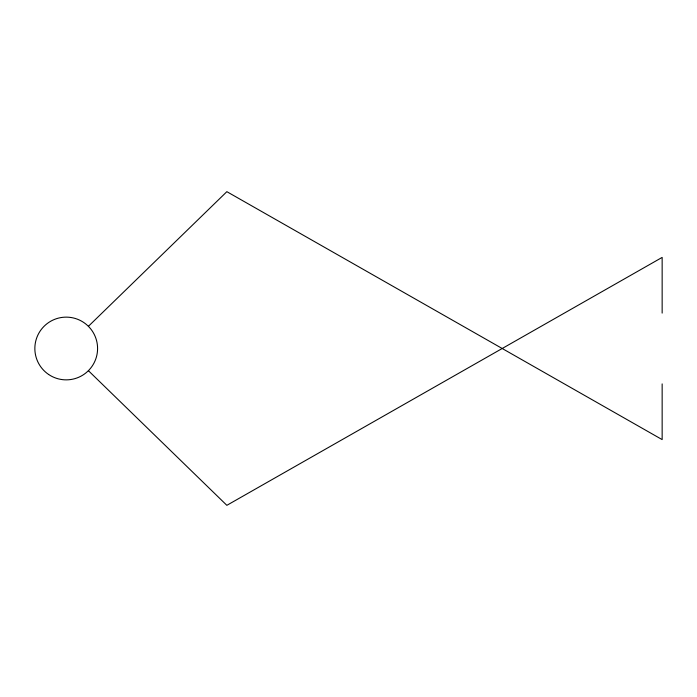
<?xml version="1.0" encoding="UTF-8"?>
<svg xmlns="http://www.w3.org/2000/svg" width="697" height="697" viewBox="0 0 697 697"><rect width="100%" height="100%" fill="white"/><g stroke="black" fill="none" stroke-linecap="round" stroke-linejoin="round"><path stroke-width="1.05" d="M88.397 326.318L226.856 191.675L662.15 439.598L662.15 383.899M88.397 370.682L226.856 505.325L662.15 257.402L662.15 313.101M48.633 374.472A31.365 31.365 0 0 0 97.502 350.739A31.365 31.365 0 0 0 52.51 320.289A31.365 31.365 0 0 0 48.633 374.472"/></g></svg>
